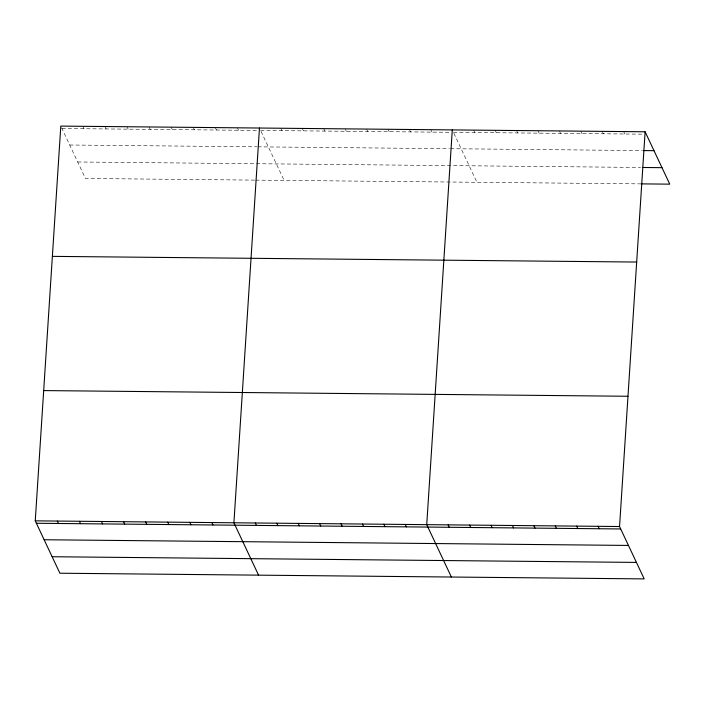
<?xml version="1.0" encoding="UTF-8"?>
<svg xmlns="http://www.w3.org/2000/svg" width="705" height="705" viewBox="0 0 705 705"><rect width="100%" height="100%" fill="white"/><g stroke="black" fill="none" stroke-linecap="round" stroke-linejoin="round"><path stroke-width="0.53" stroke-dasharray="3.52 2.64" d="M61.943 128.513L258.506 130.425M260.603 130.451L450.213 132.293M453.421 132.32L643.03 134.17M69.698 145.001L256.796 146.816M257.854 146.834L449.402 148.693M450.469 148.702L642.22 150.57M77.691 161.983L254.285 163.701M256.382 163.719L640.572 167.455M254.681 180.119L85.446 178.471L60.806 126.098M255.73 180.127L639.752 183.864M623.678 131.571L624.815 133.994M602.255 131.368L603.392 133.783M580.832 131.156L581.969 133.571M559.409 130.945L560.546 133.368M537.986 130.742L539.122 133.157M516.562 130.531L517.699 132.945M495.139 130.319L496.276 132.743M473.707 130.117L474.853 132.531M453.879 133.289L476.933 182.278M430.861 129.694L431.998 132.117M409.438 129.491L410.574 131.905M388.014 129.279L389.151 131.694M366.591 129.068L367.728 131.491M345.168 128.865L346.305 131.28M323.745 128.654L324.882 131.077M302.313 128.451L303.45 130.866M280.89 128.239L282.026 130.654M261.062 131.421L284.115 180.401M237.391 127.816L238.528 130.231M215.325 127.605L216.461 130.02M193.249 127.385L194.386 129.799M171.174 127.173L172.311 129.588M149.099 126.953L150.235 129.376M127.023 126.741L128.16 129.156M104.957 126.53L106.094 128.944M82.882 126.31L84.018 128.733"/><path stroke-width="1.06" d="M645.11 131.782L619.554 526.529L644.194 578.902L59.89 573.218L35.25 520.845L60.806 126.098L645.11 131.782L669.75 184.155L640.827 183.873M259.466 128.028L233.91 522.784L258.559 575.148M452.284 129.905L426.728 524.652L451.376 577.025M643.286 150.579L654.002 150.685M642.713 167.482L661.995 167.667M52.373 256.364L636.677 262.048M43.684 390.579L627.988 396.263M35.25 520.845L619.554 526.529M36.387 523.269L620.691 528.953M44.142 539.748L628.446 545.432M52.135 556.73L636.439 562.414M598.122 526.327L599.268 528.741M576.699 526.115L577.836 528.53M555.276 525.904L556.412 528.327M533.852 525.701L534.989 528.115M512.429 525.489L513.566 527.904M491.006 525.278L492.143 527.701M469.583 525.075L470.72 527.49M448.16 524.864L449.296 527.278M405.305 524.449L406.441 526.864M383.881 524.238L385.018 526.653M362.458 524.026L363.595 526.45M341.035 523.824L342.172 526.238M319.612 523.612L320.749 526.027M298.189 523.401L299.325 525.824M276.757 523.198L277.902 525.613M255.333 522.987L256.47 525.41M211.835 522.564L212.972 524.978M189.768 522.352L190.905 524.767M167.693 522.132L168.83 524.555M145.618 521.92L146.755 524.335M123.542 521.709L124.679 524.123M101.467 521.488L102.604 523.912M79.401 521.277L80.537 523.692M57.325 521.065L58.462 523.48"/></g></svg>
